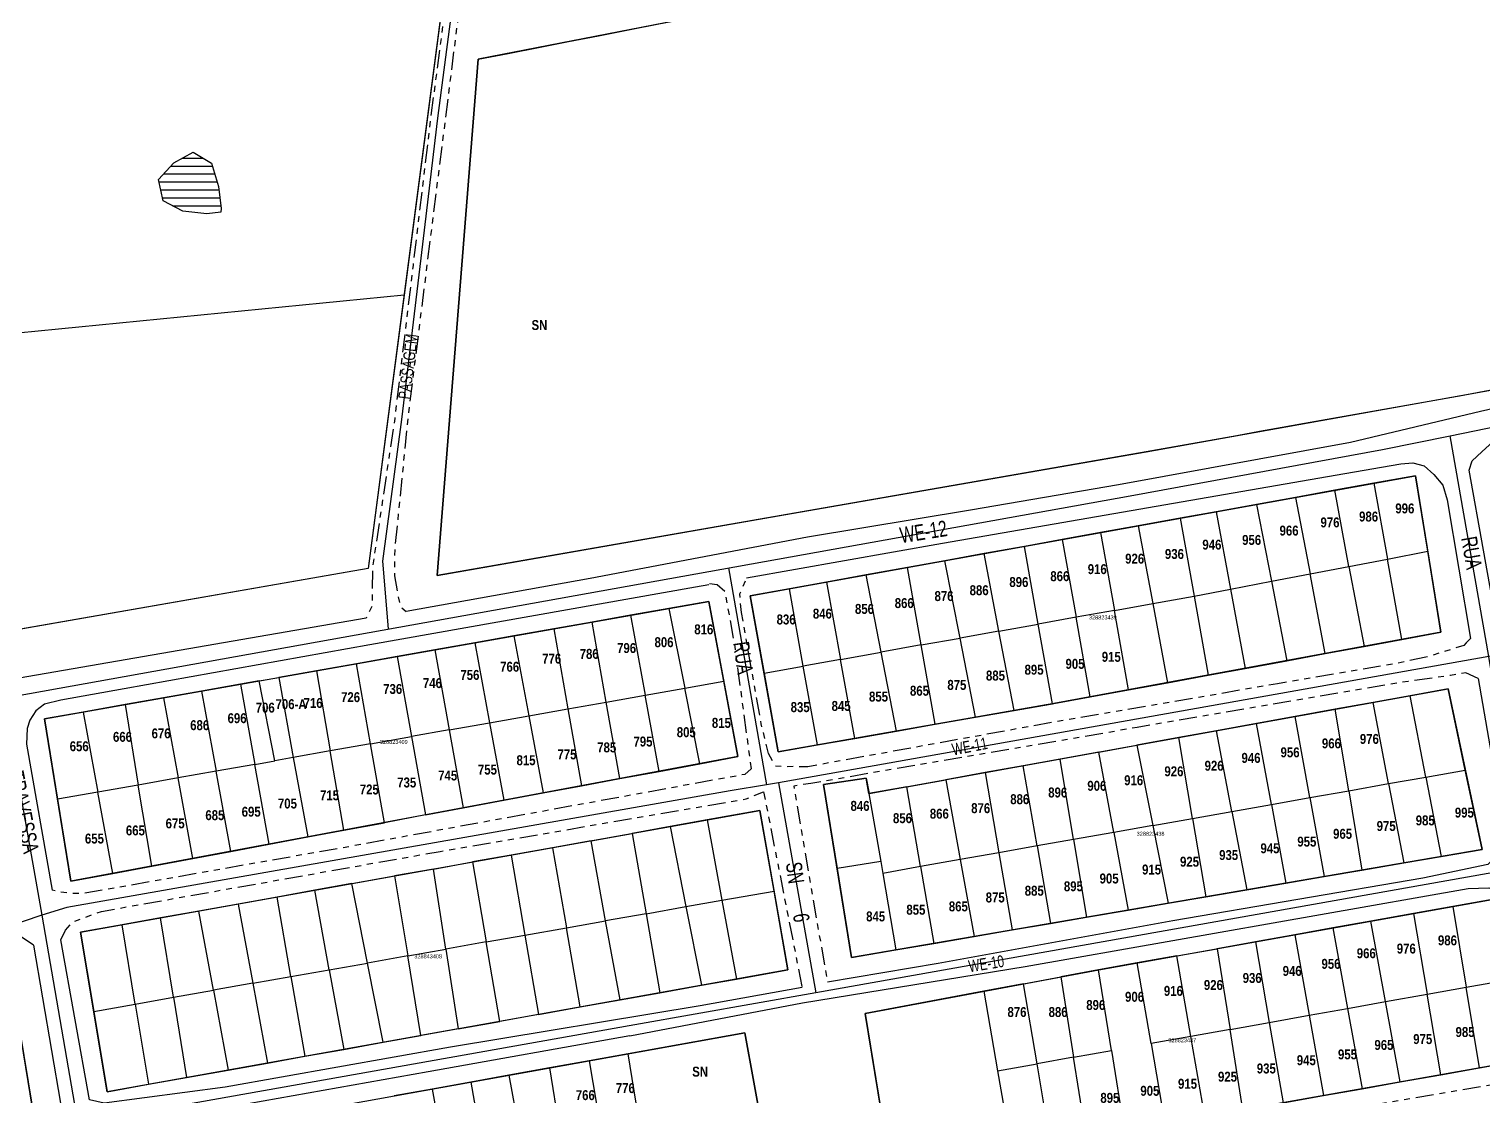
# Model space of a CAD drawing. Extents: x 205316 to 208372, y 4848714 to 4853250.
# Drawn here: x 206310.3 to 206676, y 4851868.8 to 4852137.1 of the extents above; entities that cross this region are included whole.
import ezdxf
from ezdxf.enums import TextEntityAlignment as Align

# ---------------------------------------------------------------- set-up
doc = ezdxf.new("R2010")
doc.units = 0
doc.header["$LTSCALE"] = 1.5
doc.header["$MEASUREMENT"] = 0
doc.linetypes.add('TRACO_25', pattern=[8, 3, -1, 1, -1, 1, -1])
for name, color, linetype in [('CD-MALHA-LOTES', 40, 'CONTINUOUS'), ('CD_TXT_QUADRA', 7, 'CONTINUOUS'), ('HD-HACH-HIDROG', 160, 'CONTINUOUS'), ('HD-LAGOS-INTER', 170, 'CONTINUOUS'), ('RU-QUADRAS', 6, 'CONTINUOUS'), ('SV-EIXO-RUA-N-PAV', 6, 'CONTINUOUS'), ('SV-EIXO-RUA-PAV', 20, 'CONTINUOUS'), ('SV-RUA-NAO-PAV-S-GUIA-C-GUIA', 7, 'CONTINUOUS'), ('SV-RUA-PAVIM-S-GUIA-C-GUIA', 7, 'CONTINUOUS'), ('SV-TXT-RUA-N-PAV-S-GUIA-C-GUIA', 7, 'CONTINUOUS'), ('SV-TXT-RUA-PAV-S-GUIA-C-GUIA', 7, 'CONTINUOUS'), ('Th_NmrPort', 7, 'CONTINUOUS')]:
    doc.layers.add(name, color=color, linetype=linetype)
doc.styles.add('ARIAL', font='arial.ttf')
doc.styles.add('ROMANS', font='arial.ttf', dxfattribs={"height": 0.2})
doc.styles.get("Standard").update_dxf_attribs({"font": 'swisscbo.ttf'})

# ---------------------------------------------------------------- blocks, each defined once
blk = doc.blocks.new('*X6')
at = {"layer": 'HD-HACH-HIDROG', "color": 0}
for p, q in [((206348.945707, 4852104.633931), (206354.059864, 4852104.633982)), ((206344.180605, 4852100.633817), (206357.033884, 4852100.633946)), ((206346.039494, 4852102.633869), (206356.449053, 4852102.633973)), ((206342.990639, 4852098.633772), (206357.618716, 4852098.633919)), ((206343.426658, 4852096.633744), (206358.052186, 4852096.63389)), ((206343.862678, 4852094.633715), (206358.295854, 4852094.633859)), ((206346.420641, 4852092.633708), (206358.539522, 4852092.633829))]:
    blk.add_line(p, q, dxfattribs=at)

msp = doc.modelspace()

# ---------------------------------------------------------------- linework, layer by layer
at = {"layer": 'CD-MALHA-LOTES', "linetype": 'Continuous'}
for p, q in [((206421.14, 4852196.04), (206404.68, 4852070.14)), ((206611.27, 4852166.36), (206423.29, 4852129.49)), ((206423.29, 4852129.49), (206412.95, 4851999.65)), ((206404.68, 4852070.14), (205796.26, 4852010.41)), ((206404.68, 4852070.14), (206395.64, 4852001.44)), ((206591.35, 4852030.77), (206799.87, 4852068.1)), ((206502.15, 4852015.21), (206591.35, 4852030.77)), ((206659.08, 4852024.74), (206648.63, 4852022.85)), ((206662.17, 4852005.73), (206659.08, 4852024.74)), ((206638.76, 4852021.07), (206628.89, 4852019.29)), ((206648.63, 4852022.85), (206638.76, 4852021.07)), ((206642.36, 4852001.93), (206638.76, 4852021.07)), ((206648.63, 4852022.85), (206652.05, 4852003.79)), ((206619.08, 4852017.52), (206608.91, 4852015.68)), ((206628.89, 4852019.29), (206619.08, 4852017.52)), ((206619.08, 4852017.52), (206622.84, 4851998.19)), ((206628.89, 4852019.29), (206632.56, 4852000.05)), ((206412.95, 4851999.65), (206502.15, 4852015.21)), ((206599.88, 4852014.05), (206589.36, 4852012.15)), ((206608.91, 4852015.68), (206599.88, 4852014.05)), ((206599.88, 4852014.05), (206603.4, 4851994.46)), ((206608.91, 4852015.68), (206612.55, 4851996.22)), ((206570.24, 4852008.7), (206560.69, 4852006.98)), ((206579.88, 4852010.44), (206570.24, 4852008.7)), ((206570.24, 4852008.7), (206573.69, 4851989.14)), ((206589.36, 4852012.15), (206579.88, 4852010.44)), ((206579.88, 4852010.44), (206583.35, 4851990.87)), ((206589.36, 4852012.15), (206592.98, 4851992.6)), ((206550.58, 4852005.15), (206540.72, 4852003.37)), ((206560.69, 4852006.98), (206550.58, 4852005.15)), ((206554.3, 4851985.67), (206550.58, 4852005.15)), ((206564.2, 4851987.44), (206560.69, 4852006.98)), ((206652.05, 4852003.79), (206662.17, 4852005.73)), ((206665.48, 4851985.36), (206662.17, 4852005.73)), ((206395.64, 4852001.44), (206296.74, 4851984.16)), ((206531.26, 4852001.66), (206520.93, 4851999.8)), ((206540.72, 4852003.37), (206531.26, 4852001.66)), ((206534.73, 4851982.17), (206531.26, 4852001.66)), ((206544.51, 4851983.92), (206540.72, 4852003.37)), ((206632.56, 4852000.05), (206642.36, 4852001.93)), ((206642.36, 4852001.93), (206652.05, 4852003.79)), ((206642.36, 4852001.93), (206646.14, 4851981.8)), ((206655.67, 4851983.55), (206652.05, 4852003.79)), ((206510.95, 4851997.99), (206501.62, 4851996.31)), ((206520.93, 4851999.8), (206510.95, 4851997.99)), ((206510.95, 4851997.99), (206514.45, 4851978.54)), ((206524.69, 4851980.37), (206520.93, 4851999.8)), ((206612.55, 4851996.22), (206622.84, 4851998.19)), ((206622.84, 4851998.19), (206632.56, 4852000.05)), ((206622.84, 4851998.19), (206626.72, 4851978.22)), ((206636.38, 4851980), (206632.56, 4852000.05)), ((206501.62, 4851996.31), (206491.76, 4851994.53)), ((206491.76, 4851994.53), (206495.23, 4851975.1)), ((206505.09, 4851976.87), (206501.62, 4851996.31)), ((206592.98, 4851992.6), (206603.4, 4851994.46)), ((206603.4, 4851994.46), (206612.55, 4851996.22)), ((206603.4, 4851994.46), (206606.96, 4851974.58)), ((206612.55, 4851996.22), (206616.27, 4851976.29)), ((206471.27, 4851991.37), (206461.6, 4851989.66)), ((206481.29, 4851993.14), (206471.27, 4851991.37)), ((206471.27, 4851991.37), (206475.25, 4851971.3)), ((206485.08, 4851973.04), (206481.29, 4851993.14)), ((206583.35, 4851990.87), (206573.69, 4851989.14)), ((206583.35, 4851990.87), (206592.98, 4851992.6)), ((206586.88, 4851970.88), (206583.35, 4851990.87)), ((206592.98, 4851992.6), (206596.67, 4851972.68)), ((206451.96, 4851987.95), (206442.31, 4851986.24)), ((206461.6, 4851989.66), (206451.96, 4851987.95)), ((206455.54, 4851967.81), (206451.96, 4851987.95)), ((206461.6, 4851989.66), (206465.29, 4851969.54)), ((206554.3, 4851985.67), (206564.2, 4851987.44)), ((206573.69, 4851989.14), (206564.2, 4851987.44)), ((206567.8, 4851967.37), (206564.2, 4851987.44)), ((206577.23, 4851969.1), (206573.69, 4851989.14)), ((206432.28, 4851984.47), (206422.44, 4851982.73)), ((206442.31, 4851986.24), (206432.28, 4851984.47)), ((206432.28, 4851984.47), (206436.05, 4851964.36)), ((206442.31, 4851986.24), (206445.85, 4851966.09)), ((206534.73, 4851982.17), (206544.51, 4851983.92)), ((206554.3, 4851985.67), (206544.51, 4851983.92)), ((206548.4, 4851963.98), (206544.51, 4851983.92)), ((206558.12, 4851965.68), (206554.3, 4851985.67)), ((206646.14, 4851981.8), (206655.67, 4851983.55)), ((206655.67, 4851983.55), (206665.48, 4851985.36)), ((206412.44, 4851980.96), (206402.91, 4851979.27)), ((206422.44, 4851982.73), (206412.44, 4851980.96)), ((206412.44, 4851980.96), (206416.01, 4851960.81)), ((206422.44, 4851982.73), (206426.16, 4851962.6)), ((206514.45, 4851978.54), (206524.69, 4851980.37)), ((206534.73, 4851982.17), (206524.69, 4851980.37)), ((206528.53, 4851960.52), (206524.69, 4851980.37)), ((206538.29, 4851962.22), (206534.73, 4851982.17)), ((206626.72, 4851978.22), (206636.38, 4851980)), ((206636.38, 4851980), (206646.14, 4851981.8)), ((206382.65, 4851975.69), (206373.14, 4851974)), ((206392.68, 4851977.46), (206382.65, 4851975.69)), ((206382.65, 4851975.69), (206386.09, 4851955.51)), ((206402.91, 4851979.27), (206392.68, 4851977.46)), ((206396.22, 4851957.3), (206392.68, 4851977.46)), ((206402.91, 4851979.27), (206406.54, 4851959.13)), ((206495.23, 4851975.1), (206505.09, 4851976.87)), ((206514.45, 4851978.54), (206505.09, 4851976.87)), ((206508.64, 4851957.04), (206505.09, 4851976.87)), ((206518.03, 4851958.68), (206514.45, 4851978.54)), ((206606.96, 4851974.58), (206616.27, 4851976.29)), ((206616.27, 4851976.29), (206626.72, 4851978.22)), ((206363.55, 4851972.31), (206353.67, 4851970.56)), ((206368.22, 4851973.13), (206363.55, 4851972.31)), ((206363.55, 4851972.31), (206367.14, 4851952.15)), ((206368.22, 4851973.13), (206373.14, 4851974)), ((206372.11, 4851953.03), (206368.22, 4851973.13)), ((206373.14, 4851974), (206376.8, 4851953.86)), ((206475.25, 4851971.3), (206485.08, 4851973.04)), ((206488.65, 4851954.1), (206485.08, 4851973.04)), ((206495.23, 4851975.1), (206498.76, 4851955.32)), ((206586.88, 4851970.88), (206596.67, 4851972.68)), ((206596.67, 4851972.68), (206606.96, 4851974.58)), ((206344.14, 4851968.87), (206334.47, 4851967.16)), ((206353.67, 4851970.56), (206344.14, 4851968.87)), ((206344.14, 4851968.87), (206347.83, 4851948.73)), ((206353.67, 4851970.56), (206357.36, 4851950.42)), ((206455.54, 4851967.81), (206465.29, 4851969.54)), ((206465.29, 4851969.54), (206475.25, 4851971.3)), ((206468.8, 4851950.39), (206465.29, 4851969.54)), ((206479.02, 4851952.3), (206475.25, 4851971.3)), ((206568.09, 4851967.42), (206577.23, 4851969.1)), ((206577.23, 4851969.1), (206586.88, 4851970.88)), ((206657.71, 4851969.41), (206648.42, 4851967.72)), ((206667.29, 4851971.14), (206657.71, 4851969.41)), ((206661.67, 4851948.94), (206657.71, 4851969.41)), ((206671.6, 4851950.7), (206667.29, 4851971.14)), ((206323.94, 4851965.3), (206314.22, 4851963.58)), ((206334.47, 4851967.16), (206323.94, 4851965.3)), ((206323.94, 4851965.3), (206327.63, 4851945.15)), ((206334.47, 4851967.16), (206337.8, 4851946.95)), ((206436.05, 4851964.36), (206445.85, 4851966.09)), ((206445.85, 4851966.09), (206455.54, 4851967.81)), ((206445.85, 4851966.09), (206449.26, 4851946.74)), ((206458.97, 4851948.56), (206455.54, 4851967.81)), ((206548.4, 4851963.98), (206558.12, 4851965.68)), ((206558.12, 4851965.68), (206567.8, 4851967.37)), ((206567.8, 4851967.37), (206568.09, 4851967.42)), ((206638.85, 4851965.99), (206628.78, 4851964.17)), ((206648.42, 4851967.72), (206638.85, 4851965.99)), ((206642.28, 4851945.5), (206638.85, 4851965.99)), ((206652.33, 4851947.29), (206648.42, 4851967.72)), ((206314.22, 4851963.58), (206317.48, 4851943.35)), ((206416.01, 4851960.81), (206426.16, 4851962.6)), ((206426.16, 4851962.6), (206436.05, 4851964.36)), ((206426.16, 4851962.6), (206429.76, 4851943.1)), ((206436.05, 4851964.36), (206439.69, 4851944.95)), ((206528.53, 4851960.52), (206538.29, 4851962.22)), ((206538.29, 4851962.22), (206548.4, 4851963.98)), ((206619.09, 4851962.42), (206609.07, 4851960.6)), ((206628.78, 4851964.17), (206619.09, 4851962.42)), ((206622.84, 4851942.06), (206619.09, 4851962.42)), ((206632.52, 4851943.77), (206628.78, 4851964.17)), ((206396.22, 4851957.3), (206406.54, 4851959.13)), ((206416.01, 4851960.81), (206406.54, 4851959.13)), ((206406.54, 4851959.13), (206410.09, 4851939.42)), ((206416.01, 4851960.81), (206419.49, 4851941.18)), ((206508.64, 4851957.04), (206518.03, 4851958.68)), ((206518.03, 4851958.68), (206528.53, 4851960.52)), ((206599.58, 4851958.89), (206588.98, 4851956.97)), ((206609.07, 4851960.6), (206599.58, 4851958.89)), ((206603, 4851938.54), (206599.58, 4851958.89)), ((206612.92, 4851940.3), (206609.07, 4851960.6)), ((206376.8, 4851953.86), (206372.11, 4851953.03)), ((206386.09, 4851955.51), (206376.8, 4851953.86)), ((206376.8, 4851953.86), (206380.43, 4851933.88)), ((206396.22, 4851957.3), (206386.09, 4851955.51)), ((206389.48, 4851935.57), (206386.09, 4851955.51)), ((206399.7, 4851937.48), (206396.22, 4851957.3)), ((206479.02, 4851952.3), (206488.65, 4851954.1)), ((206498.76, 4851955.32), (206508.64, 4851957.04)), ((206579.46, 4851955.25), (206569.68, 4851953.48)), ((206579.46, 4851955.25), (206588.98, 4851956.97)), ((206583.18, 4851935.03), (206579.46, 4851955.25)), ((206588.98, 4851956.97), (206592.99, 4851936.77)), ((206357.36, 4851950.42), (206347.83, 4851948.73)), ((206367.14, 4851952.15), (206357.36, 4851950.42)), ((206361.06, 4851930.26), (206357.36, 4851950.42)), ((206367.14, 4851952.15), (206372.11, 4851953.03)), ((206370.72, 4851932.07), (206367.14, 4851952.15)), ((206458.97, 4851948.56), (206468.8, 4851950.39)), ((206468.8, 4851950.39), (206479.02, 4851952.3)), ((206560.43, 4851951.8), (206550.8, 4851950.06)), ((206569.68, 4851953.48), (206560.43, 4851951.8)), ((206563.93, 4851931.62), (206560.43, 4851951.8)), ((206573.04, 4851933.23), (206569.68, 4851953.48)), ((206661.67, 4851948.94), (206671.6, 4851950.7)), ((206675.82, 4851930.72), (206671.6, 4851950.7)), ((206337.8, 4851946.95), (206327.63, 4851945.15)), ((206347.83, 4851948.73), (206337.8, 4851946.95)), ((206341.17, 4851926.54), (206337.8, 4851946.95)), ((206351.55, 4851928.48), (206347.83, 4851948.73)), ((206439.69, 4851944.95), (206449.26, 4851946.74)), ((206449.26, 4851946.74), (206458.97, 4851948.56)), ((206520.94, 4851948.69), (206510.19, 4851947.12)), ((206510.19, 4851947.12), (206513.64, 4851925.95)), ((206521.61, 4851944.78), (206520.94, 4851948.69)), ((206531.12, 4851946.5), (206521.61, 4851944.78)), ((206531.12, 4851946.5), (206540.95, 4851948.28)), ((206534.57, 4851926.42), (206531.12, 4851946.5)), ((206550.8, 4851950.06), (206540.95, 4851948.28)), ((206540.95, 4851948.28), (206544.56, 4851928.19)), ((206550.8, 4851950.06), (206554.27, 4851929.91)), ((206642.28, 4851945.5), (206652.33, 4851947.29)), ((206652.33, 4851947.29), (206661.67, 4851948.94)), ((206652.33, 4851947.29), (206656.14, 4851927.35)), ((206661.67, 4851948.94), (206665.53, 4851928.96)), ((206327.63, 4851945.15), (206317.48, 4851943.35)), ((206317.48, 4851943.35), (206320.8, 4851922.74)), ((206331.36, 4851924.71), (206327.63, 4851945.15)), ((206419.49, 4851941.18), (206429.76, 4851943.1)), ((206429.76, 4851943.1), (206439.69, 4851944.95)), ((206521.61, 4851944.78), (206524.6, 4851927.68)), ((206622.84, 4851942.06), (206632.52, 4851943.77)), ((206632.52, 4851943.77), (206642.28, 4851945.5)), ((206632.52, 4851943.77), (206636.15, 4851923.93)), ((206642.28, 4851945.5), (206645.62, 4851925.55)), ((206410.09, 4851939.42), (206399.7, 4851937.48)), ((206410.09, 4851939.42), (206419.49, 4851941.18)), ((206494.17, 4851940.55), (206480.88, 4851938.17)), ((206497.73, 4851920.27), (206494.17, 4851940.55)), ((206603, 4851938.54), (206612.92, 4851940.3)), ((206612.92, 4851940.3), (206622.84, 4851942.06)), ((206612.92, 4851940.3), (206616.65, 4851920.6)), ((206622.84, 4851942.06), (206626.48, 4851922.28)), ((206380.43, 4851933.88), (206389.48, 4851935.57)), ((206389.48, 4851935.57), (206399.7, 4851937.48)), ((206471.58, 4851936.5), (206462.01, 4851934.78)), ((206480.88, 4851938.17), (206471.58, 4851936.5)), ((206471.58, 4851936.5), (206475.57, 4851916.36)), ((206480.88, 4851938.17), (206484.63, 4851917.96)), ((206592.99, 4851936.77), (206583.18, 4851935.03)), ((206592.99, 4851936.77), (206603, 4851938.54)), ((206592.99, 4851936.77), (206596.87, 4851917.21)), ((206603, 4851938.54), (206606.32, 4851918.83)), ((206361.06, 4851930.26), (206370.72, 4851932.07)), ((206370.72, 4851932.07), (206380.43, 4851933.88)), ((206451.7, 4851932.93), (206441.96, 4851931.19)), ((206451.7, 4851932.93), (206462.01, 4851934.78)), ((206455.36, 4851912.78), (206451.7, 4851932.93)), ((206462.01, 4851934.78), (206465.55, 4851914.58)), ((206573.04, 4851933.23), (206563.93, 4851931.62)), ((206583.18, 4851935.03), (206573.04, 4851933.23)), ((206573.04, 4851933.23), (206576.29, 4851913.69)), ((206583.18, 4851935.03), (206586.77, 4851915.49)), ((206341.17, 4851926.54), (206351.55, 4851928.48)), ((206351.55, 4851928.48), (206361.06, 4851930.26)), ((206431.61, 4851929.33), (206421.9, 4851927.59)), ((206441.96, 4851931.19), (206431.61, 4851929.33)), ((206431.61, 4851929.33), (206435.06, 4851909.19)), ((206441.96, 4851931.19), (206445.48, 4851911.03)), ((206544.56, 4851928.19), (206534.57, 4851926.42)), ((206554.27, 4851929.91), (206544.56, 4851928.19)), ((206544.56, 4851928.19), (206548.04, 4851908.86)), ((206563.93, 4851931.62), (206554.27, 4851929.91)), ((206554.27, 4851929.91), (206557.6, 4851910.5)), ((206563.93, 4851931.62), (206567.29, 4851912.15)), ((206656.14, 4851927.35), (206665.53, 4851928.96)), ((206665.53, 4851928.96), (206675.82, 4851930.72)), ((206320.8, 4851922.74), (206331.36, 4851924.71)), ((206331.36, 4851924.71), (206341.17, 4851926.54)), ((206412.04, 4851925.82), (206402.28, 4851924.07)), ((206412.04, 4851925.82), (206421.9, 4851927.59)), ((206415.16, 4851905.67), (206412.04, 4851925.82)), ((206421.9, 4851927.59), (206425.34, 4851907.47)), ((206524.6, 4851927.68), (206513.64, 4851925.95)), ((206513.64, 4851925.95), (206517.18, 4851903.58)), ((206524.6, 4851927.68), (206525.06, 4851924.73)), ((206534.57, 4851926.42), (206525.06, 4851924.73)), ((206525.06, 4851924.73), (206528.37, 4851905.49)), ((206534.57, 4851926.42), (206537.89, 4851907.12)), ((206636.15, 4851923.93), (206645.62, 4851925.55)), ((206645.62, 4851925.55), (206656.14, 4851927.35)), ((206391.51, 4851922.14), (206382.22, 4851920.47)), ((206391.51, 4851922.14), (206402.28, 4851924.07)), ((206395.45, 4851902.18), (206391.51, 4851922.14)), ((206402.28, 4851924.07), (206405.57, 4851903.97)), ((206616.65, 4851920.6), (206626.48, 4851922.28)), ((206626.48, 4851922.28), (206636.15, 4851923.93)), ((206372.74, 4851918.77), (206362.92, 4851917.01)), ((206382.22, 4851920.47), (206372.74, 4851918.77)), ((206376.21, 4851898.78), (206372.74, 4851918.77)), ((206385.85, 4851900.48), (206382.22, 4851920.47)), ((206475.57, 4851916.36), (206484.63, 4851917.96)), ((206484.63, 4851917.96), (206497.73, 4851920.27)), ((206484.63, 4851917.96), (206488.3, 4851898.16)), ((206501.2, 4851900.47), (206497.73, 4851920.27)), ((206586.77, 4851915.49), (206596.87, 4851917.21)), ((206596.87, 4851917.21), (206606.32, 4851918.83)), ((206606.32, 4851918.83), (206616.65, 4851920.6)), ((206679.78, 4851918.39), (206668.48, 4851916.37)), ((206343.43, 4851913.52), (206333.72, 4851911.78)), ((206353.01, 4851915.24), (206343.43, 4851913.52)), ((206346.67, 4851893.55), (206343.43, 4851913.52)), ((206362.92, 4851917.01), (206353.01, 4851915.24)), ((206356.71, 4851895.33), (206353.01, 4851915.24)), ((206362.92, 4851917.01), (206366.59, 4851897.08)), ((206465.55, 4851914.58), (206455.36, 4851912.78)), ((206465.55, 4851914.58), (206475.57, 4851916.36)), ((206465.55, 4851914.58), (206469.03, 4851894.71)), ((206475.57, 4851916.36), (206479.49, 4851896.58)), ((206567.29, 4851912.15), (206576.29, 4851913.69)), ((206576.29, 4851913.69), (206586.77, 4851915.49)), ((206658.56, 4851914.6), (206647.87, 4851912.69)), ((206668.48, 4851916.37), (206658.56, 4851914.6)), ((206658.56, 4851914.6), (206662, 4851894.34)), ((206668.48, 4851916.37), (206671.82, 4851896.09)), ((206333.72, 4851911.78), (206323.26, 4851909.9)), ((206323.26, 4851909.9), (206326.6, 4851890)), ((206337.02, 4851891.85), (206333.72, 4851911.78)), ((206435.06, 4851909.19), (206445.48, 4851911.03)), ((206445.48, 4851911.03), (206455.36, 4851912.78)), ((206448.96, 4851891.12), (206445.48, 4851911.03)), ((206458.98, 4851892.91), (206455.36, 4851912.78)), ((206548.04, 4851908.86), (206557.6, 4851910.5)), ((206557.6, 4851910.5), (206567.29, 4851912.15)), ((206638.32, 4851910.99), (206628.73, 4851909.28)), ((206647.87, 4851912.69), (206638.32, 4851910.99)), ((206638.32, 4851910.99), (206642.02, 4851890.77)), ((206651.57, 4851892.48), (206647.87, 4851912.69)), ((206425.34, 4851907.47), (206415.16, 4851905.67)), ((206425.34, 4851907.47), (206435.06, 4851909.19)), ((206428.76, 4851887.5), (206425.34, 4851907.47)), ((206435.06, 4851909.19), (206438.47, 4851889.24)), ((206528.37, 4851905.49), (206537.89, 4851907.12)), ((206537.89, 4851907.12), (206548.04, 4851908.86)), ((206618.81, 4851907.5), (206609.23, 4851905.79)), ((206628.73, 4851909.28), (206618.81, 4851907.5)), ((206618.81, 4851907.5), (206622.3, 4851887.25)), ((206628.73, 4851909.28), (206632.33, 4851889.04)), ((206405.57, 4851903.97), (206395.45, 4851902.18)), ((206405.57, 4851903.97), (206415.16, 4851905.67)), ((206408.86, 4851883.94), (206405.57, 4851903.97)), ((206415.16, 4851905.67), (206418.27, 4851885.62)), ((206517.18, 4851903.58), (206528.37, 4851905.49)), ((206599.02, 4851903.97), (206589.08, 4851902.2)), ((206599.02, 4851903.97), (206609.23, 4851905.79)), ((206602.55, 4851883.73), (206599.02, 4851903.97)), ((206609.23, 4851905.79), (206612.45, 4851885.5)), ((206376.21, 4851898.78), (206385.85, 4851900.48)), ((206385.85, 4851900.48), (206395.45, 4851902.18)), ((206385.85, 4851900.48), (206389.47, 4851880.47)), ((206399.39, 4851882.24), (206395.45, 4851902.18)), ((206488.3, 4851898.16), (206501.2, 4851900.47)), ((206579.38, 4851900.46), (206569.86, 4851898.69)), ((206589.08, 4851902.2), (206579.38, 4851900.46)), ((206582.63, 4851880.18), (206579.38, 4851900.46)), ((206592.57, 4851881.95), (206589.08, 4851902.2)), ((206346.67, 4851893.55), (206356.71, 4851895.33)), ((206366.59, 4851897.08), (206356.71, 4851895.33)), ((206356.71, 4851895.33), (206360.43, 4851875.27)), ((206366.59, 4851897.08), (206376.21, 4851898.78)), ((206366.59, 4851897.08), (206370.28, 4851877.03)), ((206376.21, 4851898.78), (206379.69, 4851878.72)), ((206469.03, 4851894.71), (206479.49, 4851896.58)), ((206479.49, 4851896.58), (206488.3, 4851898.16)), ((206560.52, 4851896.94), (206550.5, 4851895.07)), ((206560.52, 4851896.94), (206569.86, 4851898.69)), ((206563.89, 4851876.84), (206560.52, 4851896.94)), ((206569.86, 4851898.69), (206573.07, 4851878.48)), ((206662, 4851894.34), (206671.82, 4851896.09)), ((206671.82, 4851896.09), (206682.78, 4851898.04)), ((206675.15, 4851875.79), (206671.82, 4851896.09)), ((206326.6, 4851890), (206337.02, 4851891.85)), ((206337.02, 4851891.85), (206346.67, 4851893.55)), ((206337.02, 4851891.85), (206340.36, 4851871.68)), ((206346.67, 4851893.55), (206349.95, 4851873.39)), ((206448.96, 4851891.12), (206458.98, 4851892.91)), ((206458.98, 4851892.91), (206469.03, 4851894.71)), ((206550.5, 4851895.07), (206520.69, 4851889.51)), ((206550.5, 4851895.07), (206553.98, 4851875.07)), ((206642.02, 4851890.77), (206651.57, 4851892.48)), ((206651.57, 4851892.48), (206662, 4851894.34)), ((206655.27, 4851872.27), (206651.57, 4851892.48)), ((206665.45, 4851874.07), (206662, 4851894.34)), ((206326.6, 4851890), (206329.99, 4851869.82)), ((206438.47, 4851889.24), (206428.76, 4851887.5)), ((206438.47, 4851889.24), (206448.96, 4851891.12)), ((206520.69, 4851889.51), (206527.22, 4851849.56)), ((206622.3, 4851887.25), (206632.33, 4851889.04)), ((206632.33, 4851889.04), (206642.02, 4851890.77)), ((206632.33, 4851889.04), (206635.92, 4851868.84)), ((206642.02, 4851890.77), (206645.71, 4851870.57)), ((206311.23, 4851865.66), (206307.8, 4851886.3)), ((206418.27, 4851885.62), (206408.86, 4851883.94)), ((206418.27, 4851885.62), (206428.76, 4851887.5)), ((206490.37, 4851884.64), (206461.05, 4851879.36)), ((206497.68, 4851844.59), (206490.37, 4851884.64)), ((206612.45, 4851885.5), (206602.55, 4851883.73)), ((206612.45, 4851885.5), (206622.3, 4851887.25)), ((206615.67, 4851865.25), (206612.45, 4851885.5)), ((206622.3, 4851887.25), (206625.78, 4851867.04)), ((206389.47, 4851880.47), (206399.39, 4851882.24)), ((206399.39, 4851882.24), (206408.86, 4851883.94)), ((206602.55, 4851883.73), (206592.57, 4851881.95)), ((206592.57, 4851881.95), (206596.05, 4851861.77)), ((206606.08, 4851863.55), (206602.55, 4851883.73)), ((206360.43, 4851875.27), (206370.28, 4851877.03)), ((206370.28, 4851877.03), (206379.69, 4851878.72)), ((206379.69, 4851878.72), (206389.47, 4851880.47)), ((206451.2, 4851877.59), (206441.22, 4851875.79)), ((206461.05, 4851879.36), (206451.2, 4851877.59)), ((206451.2, 4851877.59), (206454.7, 4851857.16)), ((206464.39, 4851858.8), (206461.05, 4851879.36)), ((206573.07, 4851878.48), (206563.89, 4851876.84)), ((206573.07, 4851878.48), (206582.63, 4851880.18)), ((206576.29, 4851858.26), (206573.07, 4851878.48)), ((206582.63, 4851880.18), (206585.87, 4851859.96)), ((206675.15, 4851875.79), (206685.78, 4851877.68)), ((206340.36, 4851871.68), (206349.95, 4851873.39)), ((206349.95, 4851873.39), (206360.43, 4851875.27)), ((206431.04, 4851873.95), (206421.49, 4851872.23)), ((206441.22, 4851875.79), (206431.04, 4851873.95)), ((206431.04, 4851873.95), (206434.73, 4851853.77)), ((206441.22, 4851875.79), (206444.53, 4851855.43)), ((206553.98, 4851875.07), (206563.89, 4851876.84)), ((206553.98, 4851875.07), (206557.49, 4851854.93)), ((206567.27, 4851856.66), (206563.89, 4851876.84)), ((206655.27, 4851872.27), (206665.45, 4851874.07)), ((206665.45, 4851874.07), (206675.15, 4851875.79)), ((206329.99, 4851869.82), (206340.36, 4851871.68)), ((206411.73, 4851870.48), (206402.13, 4851868.75)), ((206421.49, 4851872.23), (206411.73, 4851870.48)), ((206411.73, 4851870.48), (206415.39, 4851850.48)), ((206421.49, 4851872.23), (206425.01, 4851852.12)), ((206635.92, 4851868.84), (206645.71, 4851870.57)), ((206645.71, 4851870.57), (206655.27, 4851872.27)), ((206625.78, 4851867.04), (206635.92, 4851868.84))]:
    msp.add_line(p, q, dxfattribs=at)
at = {"layer": 'HD-LAGOS-INTER', "flags": 128}
msp.add_lwpolyline([(206355.06, 4852090.63), (206349.01, 4852091.26), (206344.02, 4852093.9), (206342.86, 4852099.22), (206346.77, 4852103.42), (206351.58, 4852106.1), (206356.24, 4852103.34), (206357.94, 4852097.52), (206358.62, 4852091.94), (206358.56, 4852090.99)], close=True, dxfattribs=at)
at = {"layer": 'RU-QUADRAS', "linetype": 'Continuous'}
msp.add_lwpolyline([(206238.8, 4852443.98), (206360.38, 4852455.44), (206356.25, 4852506.64), (206372.2, 4852506.35), (206372.01, 4852504.53), (206391.03, 4852498), (206390.94, 4852496.95), (206413.51, 4852489.65), (206413.8, 4852490.9), (206436.33, 4852481.58), (206448.24, 4852480.38), (206447.83, 4852478.39), (206459.01, 4852475.79), (206456.52, 4852465.57), (206395.64, 4852001.44), (206000.03, 4851932.31)], dxfattribs=at)
msp.add_lwpolyline([(206955.59, 4852096.44, -0.001438), (206591.35, 4852030.77), (206412.95, 4851999.65), (206423.29, 4852129.49, 0.000953), (206907.76, 4852225.1)], format="xyb", dxfattribs=at)
for points in [[(206491.76, 4851994.53), (206659.08, 4852024.74), (206665.48, 4851985.36), (206568.09, 4851967.42), (206498.76, 4851955.32)], [(206314.22, 4851963.58), (206481.29, 4851993.14), (206488.65, 4851954.1), (206320.8, 4851922.74)], [(206510.19, 4851947.12), (206520.94, 4851948.69), (206521.62, 4851944.78), (206667.29, 4851971.14), (206675.82, 4851930.72), (206517.18, 4851903.58)], [(206323.26, 4851909.9), (206494.17, 4851940.55), (206501.2, 4851900.47), (206329.99, 4851869.82)], [(206520.69, 4851889.51), (206579.41, 4851900.47), (206679.78, 4851918.39), (206685.78, 4851877.68), (206527.22, 4851849.56)], [(206333.24, 4851856.34), (206490.37, 4851884.64), (206497.68, 4851844.59), (206339.88, 4851817.11)]]:
    msp.add_lwpolyline(points, close=True, dxfattribs=at)
msp.add_lwpolyline([(206146.76, 4851878.35, -0.003422), (206304.54, 4851905.93), (206311.23, 4851865.66), (206202.96, 4851846.83), (206153.95, 4851837.94)], format="xyb", close=True, dxfattribs=at)
at = {"layer": 'SV-EIXO-RUA-N-PAV', "flags": 128}
for points in [[(206462.93, 4852481.5), (206461.09, 4852472.17), (206455.5, 4852437.75), (206437, 4852300.25), (206422.75, 4852188.29), (206413.06, 4852114.64), (206408.63, 4852077.37), (206404.02, 4852038.92), (206399.2, 4852003.28), (206400.7, 4851986.21)], [(206955.48, 4852028.72), (206870.19, 4852013.81), (206859.43, 4852011.85), (206850.1, 4852010.15), (206801.88, 4852001.36), (206677.53, 4851979.27), (206507.86, 4851949.06), (206498.82, 4851947.53), (206495.84, 4851947.02), (206486.7, 4851945.47), (206319.83, 4851916.13), (206313.52, 4851914.22), (206303.86, 4851910.94), (206287.89, 4851909.74), (206132.09, 4851882.78), (206121.94, 4851881.02), (206110.24, 4851879), (205966.99, 4851854.49), (205951.55, 4851851.85), (205825.21, 4851830.07), (205796.34, 4851825.19)], [(206486.28, 4852001.58), (206495.84, 4851947.02)], [(206498.82, 4851947.53), (206508.24, 4851894.7)]]:
    msp.add_lwpolyline(points, dxfattribs=at)
at = {"layer": 'SV-EIXO-RUA-PAV', "flags": 128}
for points in [[(206303.86, 4851968.82), (206587.3, 4852019.72), (206650.78, 4852031.3), (206667.82, 4852034.78), (206691.9, 4852039.68)], [(206704.78, 4851819.2), (206695.8, 4851872.01), (206686.35, 4851926.32), (206677.53, 4851979.27), (206667.82, 4852034.78)], [(206303.86, 4851968.82), (206313.52, 4851914.22), (206322.61, 4851861.73), (206331.94, 4851808.45), (206341.29, 4851755.03)], [(206686.35, 4851926.32), (206508.24, 4851894.7), (206462.75, 4851886.62), (206322.61, 4851861.73), (206309.38, 4851859.38), (206167.86, 4851834.74), (206162.29, 4851832.95), (206157.08, 4851831.27), (206148.22, 4851829.35), (206130.19, 4851826.89), (206114.33, 4851824.73), (205976.22, 4851801.42), (205834.97, 4851776.76), (205796.3, 4851770.11)]]:
    msp.add_lwpolyline(points, dxfattribs=at)
at = {"layer": 'SV-RUA-NAO-PAV-S-GUIA-C-GUIA', "linetype": 'TRACO_25', "flags": 128}
for points in [[(206340.2, 4852567.52), (206347.08, 4852533.85), (206347.6, 4852531.3), (206350.13, 4852518.59), (206352.17, 4852514.77), (206358.98, 4852511.53), (206367.32, 4852508.46), (206373.81, 4852506.17), (206422.1, 4852489.02), (206455.52, 4852478.32), (206457.8, 4852477.33), (206459.79, 4852475.55), (206459.39, 4852474.02), (206459.37, 4852472.32), (206453.79, 4852438), (206435.29, 4852300.48), (206421.04, 4852188.51), (206411.35, 4852114.86), (206406.91, 4852077.58), (206402.31, 4852039.14), (206396.74, 4852001.83), (206396.62, 4851994.63), (206396.59, 4851991.96), (206395.1, 4851988.95)], [(206497.09, 4852459.66), (206496.56, 4852461.74), (206493.77, 4852464.05), (206468.91, 4852473.7), (206465.64, 4852474.49), (206463.71, 4852473.79), (206462.24, 4852469.94), (206454.62, 4852422.86), (206448.09, 4852374.7), (206441.41, 4852327.91), (206438.53, 4852297.9), (206437.31, 4852281.89), (206433.62, 4852257.06), (206432.6, 4852255.35), (206429.48, 4852227.64), (206428.23, 4852215.58), (206423.67, 4852186.89), (206420.12, 4852164.81), (206417.64, 4852146.75), (206418.2, 4852139.81), (206405.71, 4852040.3), (206402.31, 4852006.2), (206402.22, 4851999.55), (206403.65, 4851991.88), (206405.16, 4851990.61)], [(206672.94, 4851983.76), (206671.85, 4851982.67), (206671.21, 4851982.04), (206668.73, 4851981.27), (206665.86, 4851980.36), (206661.7, 4851979.08), (206653.65, 4851977.39), (206624.36, 4851972.4), (206568.29, 4851962.79), (206506.19, 4851951.54), (206502.69, 4851951.57), (206500.29, 4851951.56), (206498.09, 4851951.68), (206496.3, 4851954.85), (206494.52, 4851962.33), (206492, 4851976.53), (206489.54, 4851990.34), (206489.1, 4851995), (206490.81, 4851999.03)], [(206481.46, 4851997.6), (206483.43, 4851997.35), (206485.31, 4851995.72), (206487.75, 4851982.46), (206488.56, 4851976.41), (206491.95, 4851951.06), (206490.36, 4851949.61), (206390.77, 4851931.44), (206324.36, 4851919.72), (206320.81, 4851919.68), (206318.02, 4851920.02), (206316.17, 4851920.51)], [(206674.88, 4851973.73), (206671.73, 4851975.13), (206667.87, 4851974.51), (206657.21, 4851973.01), (206589.1, 4851961.43), (206507, 4851947.36), (206502.67, 4851946.7), (206511.14, 4851897.38)], [(206318.34, 4851908.01), (206319.49, 4851910.43), (206321.22, 4851912.49), (206328.52, 4851915.17), (206413.78, 4851930.27), (206490.7, 4851943.45), (206495.09, 4851945.27), (206504.79, 4851896)], [(206311.48, 4851906.64), (206308.57, 4851908.64), (206304.75, 4851908.81), (206291.32, 4851907.84), (206255.53, 4851901.95), (206216.44, 4851896.14), (206187.25, 4851891.23), (206155.93, 4851884.93), (206132.2, 4851881.03), (206127.97, 4851880.01), (206126.21, 4851878.82), (206125.94, 4851876.95), (206126, 4851871.75), (206132, 4851834.31), (206134.6, 4851831.37)], [(206505.4, 4851842.11), (206532.72, 4851846.63), (206623.36, 4851862.21), (206678.67, 4851871.71), (206688.37, 4851873.89), (206691.68, 4851876.78)]]:
    msp.add_lwpolyline(points, dxfattribs=at)
at = {"layer": 'SV-RUA-PAVIM-S-GUIA-C-GUIA', "flags": 128}
for points in [[(206692.42, 4852044.74), (206675.45, 4852040.91), (206642.77, 4852033.1), (206584.38, 4852022.44), (206547.15, 4852016.09), (206506.18, 4852009.25), (206451.47, 4851998.86), (206405.16, 4851990.61)], [(206679.83, 4851985.87), (206672.61, 4852026.12), (206673.37, 4852028.48), (206675.77, 4852030.73), (206678.6, 4852033.34), (206693.33, 4852035.6)], [(206490.81, 4851999.03), (206540.09, 4852007.81), (206641.35, 4852025.3), (206655.41, 4852027.74), (206658.41, 4852028), (206661.3, 4852027.19), (206663.72, 4852025.08), (206665.94, 4852022.35), (206667.09, 4852018.71), (206672.94, 4851983.76)], [(206481.31, 4851997.33), (206478, 4851996.74), (206396.08, 4851982.18), (206334.22, 4851971.14), (206318.35, 4851968.31), (206314.19, 4851967.32), (206312.06, 4851965.62), (206310.54, 4851963.29), (206309.81, 4851961.15), (206309.64, 4851957.22), (206316.17, 4851920.51)], [(206395.1, 4851988.95), (206296.62, 4851971.89)], [(206674.88, 4851973.73), (206681.92, 4851933.11), (206680.08, 4851929.52), (206677.28, 4851926.99), (206660.93, 4851923.49), (206598.03, 4851912.75), (206539.05, 4851902.08), (206511.14, 4851897.38)], [(206461.44, 4851883.9), (206504.92, 4851892.15), (206560.86, 4851901.27), (206672.33, 4851920.95), (206677.55, 4851921.06), (206681.26, 4851919.96), (206684.43, 4851918.65), (206691.68, 4851876.78)], [(206311.48, 4851906.64), (206318.27, 4851866.89), (206316.93, 4851864.08), (206315.9, 4851862.79), (206311.56, 4851861.39), (206294.69, 4851858.54), (206262.28, 4851853.03), (206226.43, 4851846.79), (206196.62, 4851841.89), (206175.32, 4851837.77), (206159.99, 4851833.95), (206147.59, 4851830.74), (206139.28, 4851829.83), (206134.6, 4851831.37)], [(206504.79, 4851896), (206479.13, 4851891.44), (206416.3, 4851881), (206359.63, 4851870.94), (206329.21, 4851866.97), (206325.51, 4851867.79), (206318.34, 4851908.01)], [(206461.44, 4851883.9), (206410.75, 4851874.84), (206354.1, 4851864.78), (206330.74, 4851860.33), (206328.43, 4851858.39), (206327.21, 4851856.25), (206334.73, 4851814.58)]]:
    msp.add_lwpolyline(points, dxfattribs=at)

# ---------------------------------------------------------------- block references
at = {"layer": 'HD-LAGOS-INTER'}
msp.add_blockref('*X6', (0, 0), dxfattribs=at)

# ---------------------------------------------------------------- texts
at = {"layer": 'CD_TXT_QUADRA', "color": 7, "linetype": 'Continuous', "style": 'ROMANS'}
for s, p in [('328823439', (206580.44, 4851989.1)), ('328823409', (206402.07, 4851957.8)), ('328823438', (206592.44, 4851934.69)), ('328843408', (206410.73, 4851903.86)), ('328823437', (206600.43, 4851882.75))]:
    msp.add_text(s, height=1, dxfattribs=at).set_placement(p, align=Align.MIDDLE)
at = {"layer": 'SV-TXT-RUA-N-PAV-S-GUIA-C-GUIA', "style": 'ARIAL', "width": 0.7}
for s, height, rotation, p in [('PASSAGEM', 3, 83, (206406.14, 4852043.85)), ('WE-12', 4, 9, (206529.73, 4852007.74)), ('RUA', 4, 278, (206487.42, 4851982.73)), ('WE-11', 3, 11, (206542.82, 4851954.36)), ('SN       6', 4, 278, (206500.66, 4851927.28))]:
    msp.add_text(s, height=height, rotation=rotation, dxfattribs=at).set_placement(p)
at = {"layer": 'SV-TXT-RUA-PAV-S-GUIA-C-GUIA', "style": 'ARIAL', "width": 0.7}
for s, height, rotation, p in [('RUA', 4, 280, (206670.52, 4852009.07)), ('TRAVESSA', 4, 281, (206304.99, 4851949.97)), ('WE-10', 3, 9, (206546.92, 4851899.84))]:
    msp.add_text(s, height=height, rotation=rotation, dxfattribs=at).set_placement(p)
at = {"layer": 'Th_NmrPort', "color": 1}
for s, p in [('SN', (206436.72, 4852062.64)), ('996', (206654.02, 4852016.52)), ('976', (206635.19, 4852013)), ('986', (206644.9, 4852014.47)), ('946', (206605.48, 4852007.41)), ('956', (206615.48, 4852008.59)), ('966', (206624.9, 4852010.94)), ('926', (206586.06, 4852003.88)), ('936', (206596.06, 4852005.06)), ('916', (206576.64, 4852001.24)), ('896', (206556.93, 4851998)), ('866', (206567.23, 4851999.47)), ('866', (206528.09, 4851992.71)), ('876', (206538.1, 4851994.47)), ('886', (206546.93, 4851995.94)), ('846', (206507.5, 4851990.06)), ('856', (206518.09, 4851991.24)), ('816', (206477.67, 4851986.1)), ('836', (206498.38, 4851988.59)), ('806', (206467.67, 4851982.87)), ('776', (206439.42, 4851978.75)), ('786', (206448.84, 4851979.93)), ('796', (206458.25, 4851981.4)), ('915', (206580.17, 4851979.19)), ('756', (206418.83, 4851974.64)), ('766', (206428.83, 4851976.7)), ('885', (206551.04, 4851974.48)), ('895', (206560.75, 4851975.95)), ('905', (206571.05, 4851977.42)), ('736', (206399.41, 4851971.11)), ('746', (206409.41, 4851972.58)), ('875', (206541.33, 4851972.13)), ('706-A', (206372.34, 4851967.29)), ('716', (206379.4, 4851967.58)), ('726', (206388.81, 4851969.05)), ('855', (206521.62, 4851969.19)), ('865', (206531.92, 4851970.66)), ('696', (206360.27, 4851963.76)), ('706', (206367.34, 4851966.41)), ('835', (206501.91, 4851966.54)), ('845', (206512.21, 4851966.84)), ('676', (206341.15, 4851959.94)), ('686', (206350.86, 4851962)), ('805', (206473.26, 4851960.23)), ('815', (206482.09, 4851962.58)), ('656', (206320.55, 4851956.7)), ('666', (206331.44, 4851959.06)), ('785', (206453.25, 4851956.41)), ('795', (206462.37, 4851957.88)), ('966', (206635.55, 4851957.42)), ('976', (206645.1, 4851958.54)), ('815', (206432.95, 4851953.18)), ('775', (206443.25, 4851954.65)), ('946', (206615.32, 4851953.77)), ('956', (206625.15, 4851955.17)), ('745', (206413.24, 4851949.35)), ('755', (206423.24, 4851950.82)), ('926', (206595.93, 4851950.4)), ('926', (206606.04, 4851951.8)), ('725', (206393.52, 4851945.83)), ('735', (206402.94, 4851947.59)), ('906', (206576.54, 4851946.75)), ('916', (206585.81, 4851948.15)), ('705', (206372.93, 4851942.3)), ('715', (206383.52, 4851944.36)), ('846', (206516.97, 4851941.7)), ('886', (206557.15, 4851943.38)), ('896', (206566.7, 4851945.07)), ('685', (206354.68, 4851939.36)), ('695', (206363.81, 4851940.24)), ('856', (206527.65, 4851938.61)), ('866', (206536.92, 4851939.73)), ('876', (206547.32, 4851941.13)), ('985', (206659.15, 4851938.05)), ('995', (206668.99, 4851940.01)), ('665', (206334.68, 4851935.53)), ('675', (206344.68, 4851937.3)), ('965', (206638.36, 4851934.68)), ('975', (206649.32, 4851936.64)), ('655', (206324.38, 4851933.48)), ('945', (206620.09, 4851931.03)), ('955', (206629.37, 4851932.71)), ('925', (206599.86, 4851927.66)), ('935', (206609.7, 4851929.34)), ('905', (206579.63, 4851923.44)), ('915', (206590.31, 4851925.69)), ('885', (206560.8, 4851920.36)), ('895', (206570.64, 4851921.48)), ('865', (206541.7, 4851916.42)), ('875', (206550.97, 4851918.67)), ('845', (206520.9, 4851913.9)), ('855', (206531.02, 4851915.58)), ('976', (206654.38, 4851905.81)), ('986', (206664.74, 4851907.88)), ('956', (206635.44, 4851901.97)), ('966', (206644.32, 4851904.63)), ('936', (206615.62, 4851898.42)), ('946', (206625.68, 4851900.19)), ('916', (206595.8, 4851895.17)), ('926', (206605.86, 4851896.65)), ('896', (206576.27, 4851891.62)), ('906', (206586.03, 4851893.69)), ('876', (206556.45, 4851889.85)), ('886', (206566.8, 4851889.85)), ('975', (206658.52, 4851883.05)), ('985', (206669.17, 4851884.82)), ('965', (206648.76, 4851881.57)), ('935', (206619.17, 4851875.66)), ('945', (206629.23, 4851877.73)), ('955', (206639.59, 4851879.2)), ('SN', (206477.15, 4851874.86)), ('925', (206609.41, 4851873.59)), ('766', (206447.86, 4851868.95)), ('776', (206457.92, 4851870.72)), ('905', (206589.88, 4851870.04)), ('915', (206599.35, 4851871.81)), ('895', (206579.82, 4851868.26))]:
    msp.add_text(s, height=2.5, dxfattribs=at).set_placement(p, align=Align.MIDDLE_LEFT)

doc.saveas('drawing.dxf')
